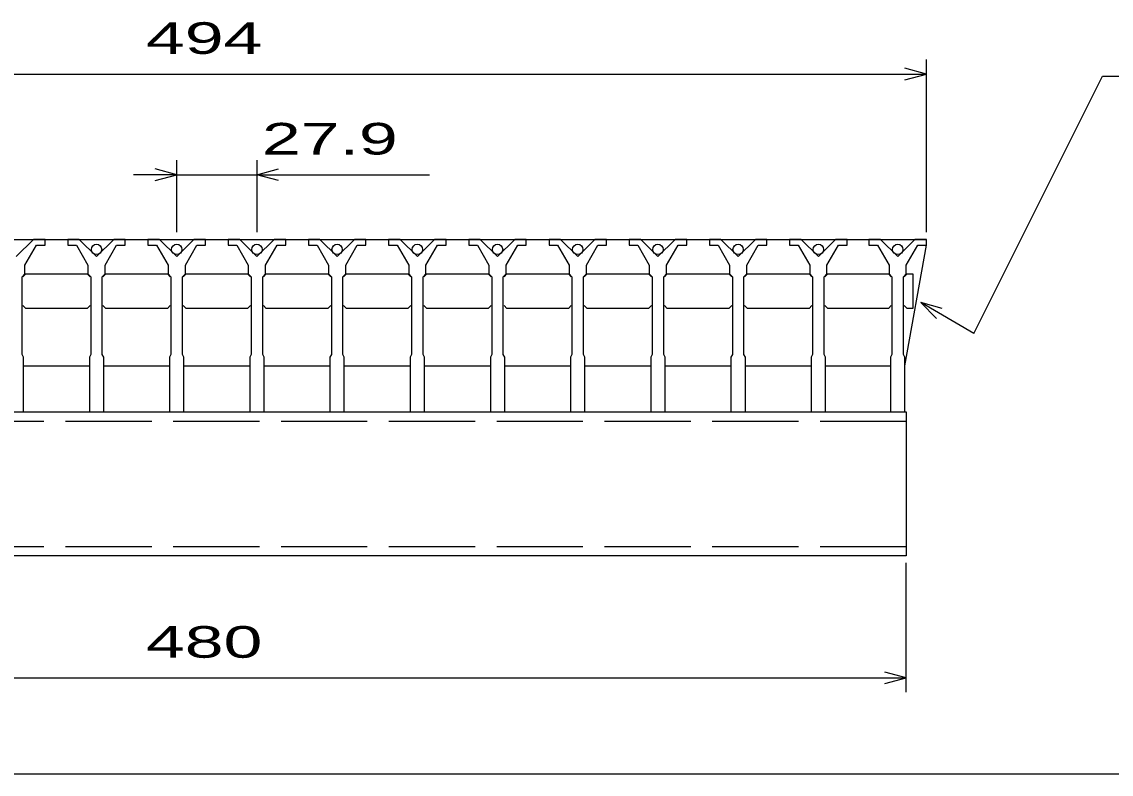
# Model space of a CAD drawing. Units: millimetres, scale not verified. Extents: x -910 to 868, y -641 to 524.
# Drawn here: x -525.7 to -146.7, y -575.8 to -314.1 of the extents above; entities that cross this region are included whole.
import ezdxf
from ezdxf.enums import TextEntityAlignment as Align

# ---------------------------------------------------------------- set-up
doc = ezdxf.new("R2010")
doc.units = ezdxf.units.MM
doc.header["$LTSCALE"] = 5
doc.linetypes.add('DASHED', pattern=[7.5, 6, -1.5])
for name, color, linetype, lineweight in [('CADPAC_LAYER_0000', 150, 'Continuous', 25), ('CADPAC_LAYER_0016', 3, 'Continuous', 25), ('CADPAC_LAYER_0022', 2, 'Continuous', 25)]:
    doc.layers.add(name, color=color, linetype=linetype, lineweight=lineweight)
doc.styles.add('ベクトル', font='')
doc.styles.get('ベクトル').set_extended_font_data('ベクトル')

msp = doc.modelspace()

# ---------------------------------------------------------------- linework, layer by layer
at = {"layer": 'CADPAC_LAYER_0000'}
msp.add_line((868, -575.75), (-862, -575.75), dxfattribs=at)
at = {"layer": 'CADPAC_LAYER_0016'}
for p, q in [((-705, -389.75), (-211, -389.75)), ((-521.6, -389.75), (-527.6, -395.75)), ((-517.6, -389.75), (-521.6, -389.75)), ((-517.6, -391.75), (-517.6, -389.75)), ((-509.7, -389.75), (-509.7, -391.75)), ((-505.7, -389.75), (-509.7, -389.75)), ((-499.7, -395.75), (-505.7, -389.75)), ((-493.7, -389.75), (-499.7, -395.75)), ((-489.7, -389.75), (-493.7, -389.75)), ((-489.7, -391.75), (-489.7, -389.75)), ((-481.8, -389.75), (-481.8, -391.75)), ((-477.8, -389.75), (-481.8, -389.75)), ((-471.8, -395.75), (-477.8, -389.75)), ((-465.8, -389.75), (-471.8, -395.75)), ((-461.8, -389.75), (-465.8, -389.75)), ((-461.8, -391.75), (-461.8, -389.75)), ((-453.9, -389.75), (-453.9, -391.75)), ((-449.9, -389.75), (-453.9, -389.75)), ((-443.9, -395.75), (-449.9, -389.75)), ((-437.9, -389.75), (-443.9, -395.75)), ((-433.9, -389.75), (-437.9, -389.75)), ((-433.9, -391.75), (-433.9, -389.75)), ((-426, -389.75), (-426, -391.75)), ((-422, -389.75), (-426, -389.75)), ((-416, -395.75), (-422, -389.75)), ((-410, -389.75), (-416, -395.75)), ((-406, -389.75), (-410, -389.75)), ((-406, -391.75), (-406, -389.75)), ((-398.1, -389.75), (-398.1, -391.75)), ((-394.1, -389.75), (-398.1, -389.75)), ((-388.1, -395.75), (-394.1, -389.75)), ((-382.1, -389.75), (-388.1, -395.75)), ((-378.1, -389.75), (-382.1, -389.75)), ((-378.1, -391.75), (-378.1, -389.75)), ((-370.2, -389.75), (-370.2, -391.75)), ((-366.2, -389.75), (-370.2, -389.75)), ((-360.2, -395.75), (-366.2, -389.75)), ((-354.2, -389.75), (-360.2, -395.75)), ((-350.2, -389.75), (-354.2, -389.75)), ((-350.2, -391.75), (-350.2, -389.75)), ((-342.3, -389.75), (-342.3, -391.75)), ((-338.3, -389.75), (-342.3, -389.75)), ((-332.3, -395.75), (-338.3, -389.75)), ((-326.3, -389.75), (-332.3, -395.75)), ((-322.3, -389.75), (-326.3, -389.75)), ((-322.3, -391.75), (-322.3, -389.75)), ((-314.4, -389.75), (-314.4, -391.75)), ((-310.4, -389.75), (-314.4, -389.75)), ((-304.4, -395.75), (-310.4, -389.75)), ((-298.4, -389.75), (-304.4, -395.75)), ((-294.4, -389.75), (-298.4, -389.75)), ((-294.4, -391.75), (-294.4, -389.75)), ((-286.5, -389.75), (-286.5, -391.75)), ((-282.5, -389.75), (-286.5, -389.75)), ((-276.5, -395.75), (-282.5, -389.75)), ((-270.5, -389.75), (-276.5, -395.75)), ((-266.5, -389.75), (-270.5, -389.75)), ((-266.5, -391.75), (-266.5, -389.75)), ((-258.6, -389.75), (-258.6, -391.75)), ((-254.6, -389.75), (-258.6, -389.75)), ((-248.6, -395.75), (-254.6, -389.75)), ((-242.6, -389.75), (-248.6, -395.75)), ((-238.6, -389.75), (-242.6, -389.75)), ((-238.6, -391.75), (-238.6, -389.75)), ((-231, -389.75), (-231, -391.75)), ((-227, -389.75), (-231, -389.75)), ((-221, -395.75), (-227, -389.75)), ((-215, -389.75), (-221, -395.75)), ((-211, -389.75), (-215, -389.75)), ((-211, -391.75), (-211, -389.75)), ((-524.6, -398.75), (-520.6, -391.75)), ((-520.6, -391.75), (-517.6, -391.75)), ((-509.7, -391.75), (-506.7, -391.75)), ((-506.7, -391.75), (-502.7, -398.75)), ((-496.7, -398.75), (-492.7, -391.75)), ((-492.7, -391.75), (-489.7, -391.75)), ((-481.8, -391.75), (-478.8, -391.75)), ((-478.8, -391.75), (-474.8, -398.75)), ((-468.8, -398.75), (-464.8, -391.75)), ((-464.8, -391.75), (-461.8, -391.75)), ((-453.9, -391.75), (-450.9, -391.75)), ((-450.9, -391.75), (-446.9, -398.75)), ((-440.9, -398.75), (-436.9, -391.75)), ((-436.9, -391.75), (-433.9, -391.75)), ((-426, -391.75), (-423, -391.75)), ((-423, -391.75), (-419, -398.75)), ((-413, -398.75), (-409, -391.75)), ((-409, -391.75), (-406, -391.75)), ((-398.1, -391.75), (-395.1, -391.75)), ((-395.1, -391.75), (-391.1, -398.75)), ((-385.1, -398.75), (-381.1, -391.75)), ((-381.1, -391.75), (-378.1, -391.75)), ((-370.2, -391.75), (-367.2, -391.75)), ((-367.2, -391.75), (-363.2, -398.75)), ((-357.2, -398.75), (-353.2, -391.75)), ((-353.2, -391.75), (-350.2, -391.75)), ((-342.3, -391.75), (-339.3, -391.75)), ((-339.3, -391.75), (-335.3, -398.75)), ((-329.3, -398.75), (-325.3, -391.75)), ((-325.3, -391.75), (-322.3, -391.75)), ((-314.4, -391.75), (-311.4, -391.75)), ((-311.4, -391.75), (-307.4, -398.75)), ((-301.4, -398.75), (-297.4, -391.75)), ((-297.4, -391.75), (-294.4, -391.75)), ((-286.5, -391.75), (-283.5, -391.75)), ((-283.5, -391.75), (-279.5, -398.75)), ((-273.5, -398.75), (-269.5, -391.75)), ((-269.5, -391.75), (-266.5, -391.75)), ((-258.6, -391.75), (-255.6, -391.75)), ((-255.6, -391.75), (-251.6, -398.75)), ((-245.6, -398.75), (-241.6, -391.75)), ((-241.6, -391.75), (-238.6, -391.75)), ((-231, -391.75), (-228, -391.75)), ((-228, -391.75), (-224, -398.75)), ((-218.5, -433.75), (-211, -391.75)), ((-218, -398.75), (-214, -391.75)), ((-214, -391.75), (-211, -391.75)), ((-524.6, -401.75), (-524.6, -398.75)), ((-502.7, -398.75), (-502.7, -401.75)), ((-496.7, -401.75), (-496.7, -398.75)), ((-474.8, -398.75), (-474.8, -401.75)), ((-468.8, -401.75), (-468.8, -398.75)), ((-446.9, -398.75), (-446.9, -401.75)), ((-440.9, -401.75), (-440.9, -398.75)), ((-419, -398.75), (-419, -401.75)), ((-413, -401.75), (-413, -398.75)), ((-391.1, -398.75), (-391.1, -401.75)), ((-385.1, -401.75), (-385.1, -398.75)), ((-363.2, -398.75), (-363.2, -401.75)), ((-357.2, -401.75), (-357.2, -398.75)), ((-335.3, -398.75), (-335.3, -401.75)), ((-329.3, -401.75), (-329.3, -398.75)), ((-307.4, -398.75), (-307.4, -401.75)), ((-301.4, -401.75), (-301.4, -398.75)), ((-279.5, -398.75), (-279.5, -401.75)), ((-273.5, -401.75), (-273.5, -398.75)), ((-251.6, -398.75), (-251.6, -401.75)), ((-245.6, -401.75), (-245.6, -398.75)), ((-224, -398.75), (-224, -401.75)), ((-218, -401.75), (-218, -398.75)), ((-525.6, -402.75), (-524.6, -401.75)), ((-525.6, -429.75), (-525.6, -402.75)), ((-525.35, -402.75), (-524.35, -401.75)), ((-524.35, -401.75), (-502.95, -401.75)), ((-502.95, -401.75), (-501.95, -402.75)), ((-502.7, -401.75), (-501.7, -402.75)), ((-501.7, -402.75), (-501.7, -429.75)), ((-497.7, -402.75), (-496.7, -401.75)), ((-497.7, -429.75), (-497.7, -402.75)), ((-497.45, -402.75), (-496.45, -401.75)), ((-496.45, -401.75), (-475.05, -401.75)), ((-475.05, -401.75), (-474.05, -402.75)), ((-474.8, -401.75), (-473.8, -402.75)), ((-473.8, -402.75), (-473.8, -429.75)), ((-469.8, -402.75), (-468.8, -401.75)), ((-469.8, -429.75), (-469.8, -402.75)), ((-469.55, -402.75), (-468.55, -401.75)), ((-468.55, -401.75), (-447.15, -401.75)), ((-447.15, -401.75), (-446.15, -402.75)), ((-446.9, -401.75), (-445.9, -402.75)), ((-445.9, -402.75), (-445.9, -429.75)), ((-441.9, -402.75), (-440.9, -401.75)), ((-441.9, -429.75), (-441.9, -402.75)), ((-441.65, -402.75), (-440.65, -401.75)), ((-440.65, -401.75), (-419.25, -401.75)), ((-419.25, -401.75), (-418.25, -402.75)), ((-419, -401.75), (-418, -402.75)), ((-418, -402.75), (-418, -429.75)), ((-414, -402.75), (-413, -401.75)), ((-414, -429.75), (-414, -402.75)), ((-413.75, -402.75), (-412.75, -401.75)), ((-412.75, -401.75), (-391.35, -401.75)), ((-391.35, -401.75), (-390.35, -402.75)), ((-391.1, -401.75), (-390.1, -402.75)), ((-390.1, -402.75), (-390.1, -429.75)), ((-386.1, -402.75), (-385.1, -401.75)), ((-386.1, -429.75), (-386.1, -402.75)), ((-385.85, -402.75), (-384.85, -401.75)), ((-384.85, -401.75), (-363.45, -401.75)), ((-363.45, -401.75), (-362.45, -402.75)), ((-363.2, -401.75), (-362.2, -402.75)), ((-362.2, -402.75), (-362.2, -429.75)), ((-358.2, -402.75), (-357.2, -401.75)), ((-358.2, -429.75), (-358.2, -402.75)), ((-357.95, -402.75), (-356.95, -401.75)), ((-356.95, -401.75), (-335.55, -401.75)), ((-335.55, -401.75), (-334.55, -402.75)), ((-335.3, -401.75), (-334.3, -402.75)), ((-334.3, -402.75), (-334.3, -429.75)), ((-330.3, -402.75), (-329.3, -401.75)), ((-330.3, -429.75), (-330.3, -402.75)), ((-330.05, -402.75), (-329.05, -401.75)), ((-329.05, -401.75), (-307.65, -401.75)), ((-307.65, -401.75), (-306.65, -402.75)), ((-307.4, -401.75), (-306.4, -402.75)), ((-306.4, -402.75), (-306.4, -429.75)), ((-302.4, -402.75), (-301.4, -401.75)), ((-302.4, -429.75), (-302.4, -402.75)), ((-302.15, -402.75), (-301.15, -401.75)), ((-301.15, -401.75), (-279.75, -401.75)), ((-279.75, -401.75), (-278.75, -402.75)), ((-279.5, -401.75), (-278.5, -402.75)), ((-278.5, -402.75), (-278.5, -429.75)), ((-274.5, -402.75), (-273.5, -401.75)), ((-274.5, -429.75), (-274.5, -402.75)), ((-274.25, -402.75), (-273.25, -401.75)), ((-273.25, -401.75), (-251.85, -401.75)), ((-251.85, -401.75), (-250.85, -402.75)), ((-251.6, -401.75), (-250.6, -402.75)), ((-250.6, -402.75), (-250.6, -429.75)), ((-246.6, -402.75), (-245.6, -401.75)), ((-246.6, -429.75), (-246.6, -402.75)), ((-246.35, -402.75), (-245.35, -401.75)), ((-245.35, -401.75), (-224.25, -401.75)), ((-224.25, -401.75), (-223.25, -402.75)), ((-224, -401.75), (-223, -402.75)), ((-223, -402.75), (-223, -429.75)), ((-219, -402.75), (-218, -401.75)), ((-219, -429.75), (-219, -402.75)), ((-218.75, -402.75), (-217.75, -401.75)), ((-217.75, -401.75), (-215.75, -401.75)), ((-215.75, -401.75), (-215.75, -413.75)), ((-524.35, -413.75), (-525.35, -412.75)), ((-501.95, -412.75), (-502.95, -413.75)), ((-496.45, -413.75), (-497.45, -412.75)), ((-474.05, -412.75), (-475.05, -413.75)), ((-468.55, -413.75), (-469.55, -412.75)), ((-446.15, -412.75), (-447.15, -413.75)), ((-440.65, -413.75), (-441.65, -412.75)), ((-418.25, -412.75), (-419.25, -413.75)), ((-412.75, -413.75), (-413.75, -412.75)), ((-390.35, -412.75), (-391.35, -413.75)), ((-384.85, -413.75), (-385.85, -412.75)), ((-362.45, -412.75), (-363.45, -413.75)), ((-356.95, -413.75), (-357.95, -412.75)), ((-334.55, -412.75), (-335.55, -413.75)), ((-329.05, -413.75), (-330.05, -412.75)), ((-306.65, -412.75), (-307.65, -413.75)), ((-301.15, -413.75), (-302.15, -412.75)), ((-278.75, -412.75), (-279.75, -413.75)), ((-273.25, -413.75), (-274.25, -412.75)), ((-250.85, -412.75), (-251.85, -413.75)), ((-245.35, -413.75), (-246.35, -412.75)), ((-223.25, -412.75), (-224.25, -413.75)), ((-217.75, -413.75), (-218.75, -412.75)), ((-502.95, -413.75), (-524.35, -413.75)), ((-475.05, -413.75), (-496.45, -413.75)), ((-447.15, -413.75), (-468.55, -413.75)), ((-419.25, -413.75), (-440.65, -413.75)), ((-391.35, -413.75), (-412.75, -413.75)), ((-363.45, -413.75), (-384.85, -413.75)), ((-335.55, -413.75), (-356.95, -413.75)), ((-307.65, -413.75), (-329.05, -413.75)), ((-279.75, -413.75), (-301.15, -413.75)), ((-251.85, -413.75), (-273.25, -413.75)), ((-224.25, -413.75), (-245.35, -413.75)), ((-215.75, -413.75), (-217.75, -413.75)), ((-525.1, -430.75), (-525.6, -429.75)), ((-525.1, -449.75), (-525.1, -430.75)), ((-501.7, -429.75), (-502.2, -430.75)), ((-502.2, -430.75), (-502.2, -449.75)), ((-497.2, -430.75), (-497.7, -429.75)), ((-497.2, -449.75), (-497.2, -430.75)), ((-473.8, -429.75), (-474.3, -430.75)), ((-474.3, -430.75), (-474.3, -449.75)), ((-469.3, -430.75), (-469.8, -429.75)), ((-469.3, -449.75), (-469.3, -430.75)), ((-445.9, -429.75), (-446.4, -430.75)), ((-446.4, -430.75), (-446.4, -449.75)), ((-441.4, -430.75), (-441.9, -429.75)), ((-441.4, -449.75), (-441.4, -430.75)), ((-418, -429.75), (-418.5, -430.75)), ((-418.5, -430.75), (-418.5, -449.75)), ((-413.5, -430.75), (-414, -429.75)), ((-413.5, -449.75), (-413.5, -430.75)), ((-390.1, -429.75), (-390.6, -430.75)), ((-390.6, -430.75), (-390.6, -449.75)), ((-385.6, -430.75), (-386.1, -429.75)), ((-385.6, -449.75), (-385.6, -430.75)), ((-362.2, -429.75), (-362.7, -430.75)), ((-362.7, -430.75), (-362.7, -449.75)), ((-357.7, -430.75), (-358.2, -429.75)), ((-357.7, -449.75), (-357.7, -430.75)), ((-334.3, -429.75), (-334.8, -430.75)), ((-334.8, -430.75), (-334.8, -449.75)), ((-329.8, -430.75), (-330.3, -429.75)), ((-329.8, -449.75), (-329.8, -430.75)), ((-306.4, -429.75), (-306.9, -430.75)), ((-306.9, -430.75), (-306.9, -449.75)), ((-301.9, -430.75), (-302.4, -429.75)), ((-301.9, -449.75), (-301.9, -430.75)), ((-278.5, -429.75), (-279, -430.75)), ((-279, -430.75), (-279, -449.75)), ((-274, -430.75), (-274.5, -429.75)), ((-274, -449.75), (-274, -430.75)), ((-250.6, -429.75), (-251.1, -430.75)), ((-251.1, -430.75), (-251.1, -449.75)), ((-246.1, -430.75), (-246.6, -429.75)), ((-246.1, -449.75), (-246.1, -430.75)), ((-223, -429.75), (-223.5, -430.75)), ((-223.5, -430.75), (-223.5, -449.75)), ((-218.5, -430.75), (-219, -429.75)), ((-218.5, -449.75), (-218.5, -430.75)), ((-525.1, -433.75), (-502.2, -433.75)), ((-497.2, -433.75), (-474.3, -433.75)), ((-469.3, -433.75), (-446.4, -433.75)), ((-441.4, -433.75), (-418.5, -433.75)), ((-413.5, -433.75), (-390.6, -433.75)), ((-385.6, -433.75), (-362.7, -433.75)), ((-357.7, -433.75), (-334.8, -433.75)), ((-329.8, -433.75), (-306.9, -433.75)), ((-301.9, -433.75), (-279, -433.75)), ((-274, -433.75), (-251.1, -433.75)), ((-246.1, -433.75), (-223.5, -433.75)), ((-698, -449.75), (-218, -449.75)), ((-530.1, -449.75), (-525.1, -449.75)), ((-502.2, -449.75), (-497.2, -449.75)), ((-474.3, -449.75), (-469.3, -449.75)), ((-446.4, -449.75), (-441.4, -449.75)), ((-418.5, -449.75), (-413.5, -449.75)), ((-390.6, -449.75), (-385.6, -449.75)), ((-362.7, -449.75), (-357.7, -449.75)), ((-334.8, -449.75), (-329.8, -449.75)), ((-306.9, -449.75), (-301.9, -449.75)), ((-279, -449.75), (-274, -449.75)), ((-251.1, -449.75), (-246.1, -449.75)), ((-223.5, -449.75), (-218.5, -449.75)), ((-218, -449.75), (-218, -499.75)), ((-218, -499.75), (-698, -499.75))]:
    msp.add_line(p, q, dxfattribs=at)
at = {"layer": 'CADPAC_LAYER_0016', "linetype": 'DASHED'}
for p, q in [((-698, -452.95), (-218, -452.95)), ((-698, -496.55), (-218, -496.55))]:
    msp.add_line(p, q, dxfattribs=at)
at = {"layer": 'CADPAC_LAYER_0016'}
for centre in [(-499.7, -393.25), (-471.8, -393.25), (-443.9, -393.25), (-416, -393.25), (-388.1, -393.25), (-360.2, -393.25), (-332.3, -393.25), (-304.4, -393.25), (-276.5, -393.25), (-248.6, -393.25), (-221, -393.25)]:
    msp.add_circle(centre, 1.8, dxfattribs=at)
at = {"layer": 'CADPAC_LAYER_0022', "color": 4}
for p, q in [((-211, -387.25), (-211, -327.25)), ((-705, -332.25), (-211, -332.25)), ((-211, -332.25), (-218.5, -330.25)), ((-218.5, -334.25), (-211, -332.25)), ((-194.5, -422.45), (-149.75, -332.95)), ((-149.75, -332.95), (-54.75, -332.95)), ((-471.8, -387.25), (-471.8, -362.25)), ((-443.9, -362.25), (-443.9, -387.25)), ((-471.8, -367.25), (-486.8, -367.25)), ((-471.8, -367.25), (-479.3, -365.25)), ((-479.3, -369.25), (-471.8, -367.25)), ((-471.8, -367.25), (-443.9, -367.25)), ((-443.9, -367.25), (-436.4, -365.25)), ((-436.4, -369.25), (-443.9, -367.25)), ((-443.9, -367.25), (-383.9, -367.25)), ((-205.5, -413.75), (-213, -411.75)), ((-207.5, -417.25), (-213, -411.75)), ((-194.5, -422.45), (-213, -411.75)), ((-218, -547.25), (-218, -502.25)), ((-218, -542.25), (-225.5, -540.25)), ((-698, -542.25), (-218, -542.25)), ((-225.5, -544.25), (-218, -542.25))]:
    msp.add_line(p, q, dxfattribs=at)

# ---------------------------------------------------------------- texts
at = {"layer": 'CADPAC_LAYER_0022', "style": 'ベクトル', "width": 1.65}
for s, p in [(' 494 ', (-489.25, -319.75)), (' 27.9 ', (-448.9, -354.75)), (' 480 ', (-489.25, -529.75))]:
    msp.add_text(s, height=11, dxfattribs=at).set_placement(p, align=Align.MIDDLE_LEFT)

doc.saveas('drawing.dxf')
